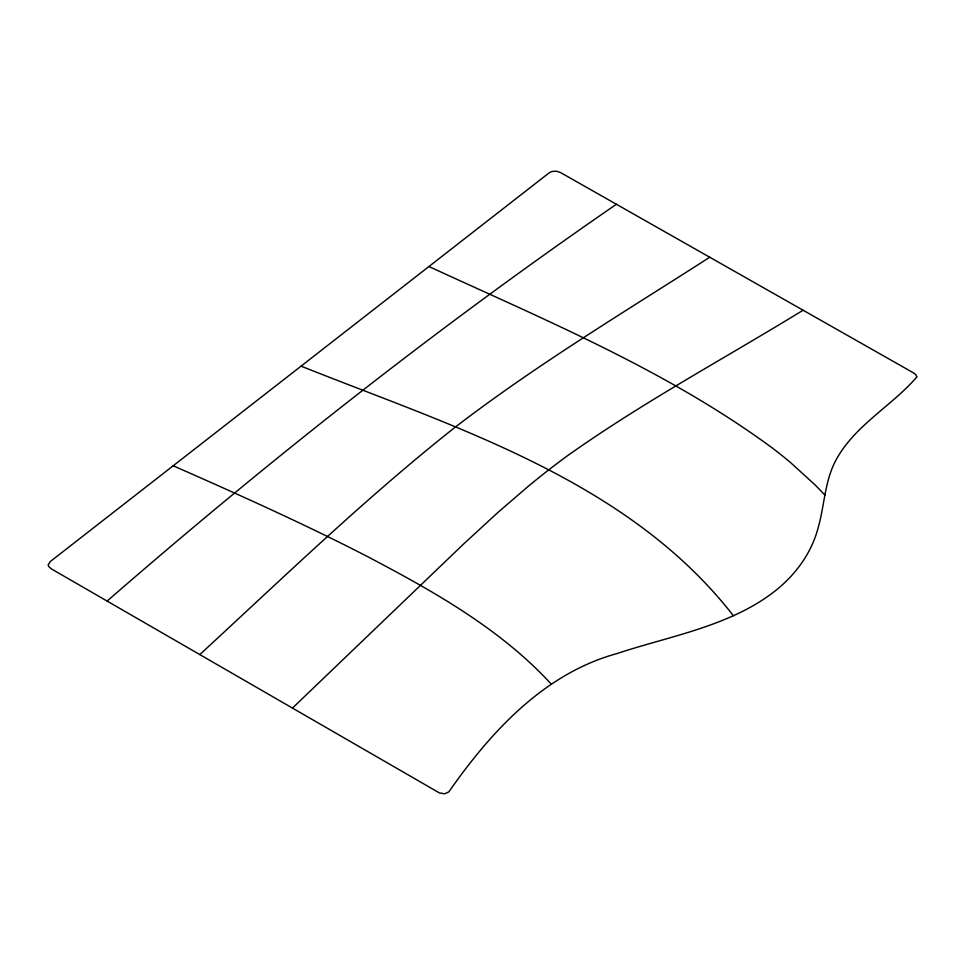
<?xml version="1.0" encoding="UTF-8"?>
<svg xmlns="http://www.w3.org/2000/svg" width="965" height="965" viewBox="0 0 965 965"><rect width="100%" height="100%" fill="white"/><g stroke="black" fill="none" stroke-linecap="round" stroke-linejoin="round"><path stroke-width="1.45" d="M292.467 708.093L463.972 543.645L498.386 512.029L528.012 486.517A936.689 455.335 -66.8 0 1 567.565 455.685C642.883 402.248 724.462 358.473 803.097 310.223M199.791 654.584C283.469 577.468 365.445 498.169 454.768 427.519C535.865 365.156 623.752 312.431 709.745 257.245M107.115 601.074C269.609 459.702 438.942 326.399 616.406 204.266M301.068 366.145C454.587 427.411 627.853 479.943 733.388 615.742M173.205 465.781C238.391 494.454 303.42 523.597 366.76 556.19C432.971 590.978 499.93 628.408 551.16 683.992M428.93 266.521C546.516 320.682 667.949 371.018 772.772 448.327A408.798 236.027 60 0 1 790.564 462.573L814.424 484.297A234.133 135.172 60 0 1 824.882 495.117M916.75 377.062C890.9 407.097 851.335 427.157 833.76 464.527C824.46 484.876 824.086 507.687 817.837 528.929C810.805 554.622 793.966 576.817 772.82 592.703A210.78 121.699 0 0 1 754.039 605.188C711.603 629.554 662.846 638.372 616.876 653.595C543.814 673.703 490.799 731.904 448.797 791.903L444.563 793.809L439.352 792.892L51.447 568.94L48.636 566.407A9.686 5.597 0 0 1 48.25 564.73L50.397 561.461L549.109 172.88L551.92 171.493L556.298 171.179L560.339 172.446L913.481 372.876L916.014 374.878L916.75 377.062"/></g></svg>
